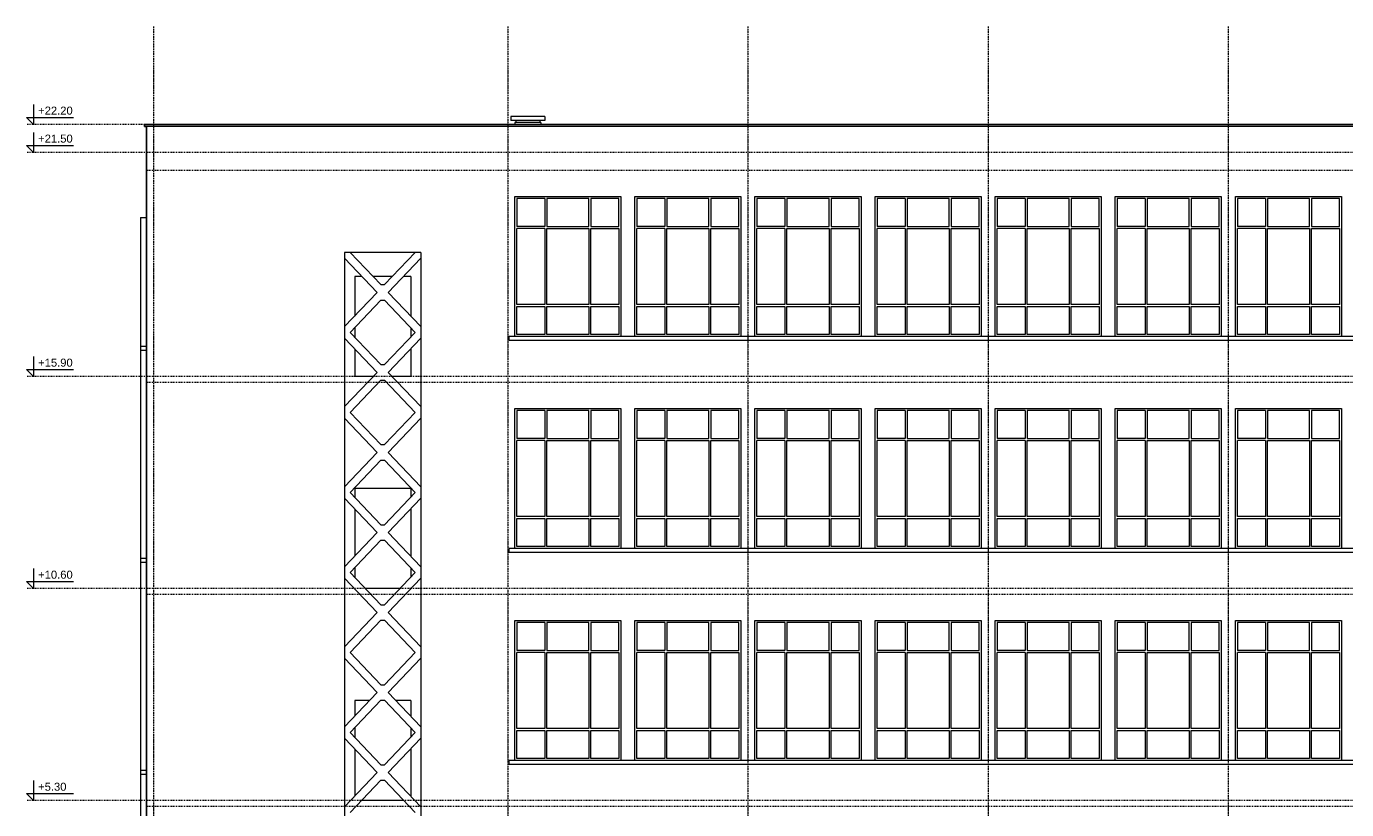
# Model space of a CAD drawing. Header units: inches. Extents: x -72385 to 39588, y -6525 to 66685.
# Drawn here: x 9308 to 12606, y 19133 to 21091 of the extents above; entities that cross this region are included whole.
import ezdxf

# ---------------------------------------------------------------- set-up
doc = ezdxf.new("R2010")
doc.units = ezdxf.units.IN
doc.header["$MEASUREMENT"] = 0
doc.linetypes.add('DashDot', pattern=[0.6, 0.4, -0.1, 0, -0.1])
doc.linetypes.add('Hidden', pattern=[0.4, 0.2, -0.2])
for name, color, linetype, lineweight in [('Надписи нива', 252, 'Continuous', 25), ('Оси', 252, 'DashDot', 25), ('Фасади Разрези дебело', 7, 'Continuous', 35), ('Фасади Разрези пунктир', 253, 'Hidden', 25), ('Фасади Разрези средно', 252, 'Continuous', 30), ('Фасади Разрези тънко', 253, 'Continuous', 25)]:
    doc.layers.add(name, color=color, linetype=linetype, lineweight=lineweight)
doc.styles.add('Arial Regular', font='arial.ttf')

msp = doc.modelspace()

# ---------------------------------------------------------------- linework, layer by layer
at = {"layer": 'Надписи нива', "ltscale": 10}
for p, q in [((9325.2, 20895.9), (9325.2, 20845.9)), ((9307.5, 20863.6), (9425.2, 20863.6)), ((9325.2, 20845.9), (9307.5, 20863.6)), ((9325.2, 20825.9), (9325.2, 20775.9)), ((9307.5, 20793.6), (9425.2, 20793.6)), ((9325.2, 20775.9), (9307.5, 20793.6)), ((9325.2, 20265.9), (9325.2, 20215.9)), ((9307.5, 20233.6), (9425.2, 20233.6)), ((9325.2, 20215.9), (9307.5, 20233.6)), ((9325.2, 19735.9), (9325.2, 19685.9)), ((9307.5, 19703.6), (9425.2, 19703.6)), ((9325.2, 19685.9), (9307.5, 19703.6)), ((9325.2, 19205.9), (9325.2, 19155.9)), ((9307.5, 19173.6), (9425.2, 19173.6)), ((9325.2, 19155.9), (9307.5, 19173.6))]:
    msp.add_line(p, q, dxfattribs=at)
at = {"layer": 'Надписи нива', "linetype": 'Hidden', "ltscale": 10}
for p, q in [((9607.5, 20845.9), (9307.5, 20845.9)), ((9607.5, 20775.9), (9307.5, 20775.9)), ((9607.5, 20215.9), (9307.5, 20215.9)), ((9607.5, 19685.9), (9307.5, 19685.9)), ((9607.5, 19155.9), (9307.5, 19155.9))]:
    msp.add_line(p, q, dxfattribs=at)
at = {"layer": 'Оси', "ltscale": 10}
for p, q in [((9625.1, 21090.9), (9625.1, 18040.9)), ((10510.1, 21090.9), (10510.1, 18040.9)), ((11110.1, 21090.9), (11110.1, 18040.9)), ((11710.1, 21090.9), (11710.1, 18040.9)), ((12310.1, 21090.9), (12310.1, 18040.9))]:
    msp.add_line(p, q, dxfattribs=at)
at = {"layer": 'Фасади Разрези дебело', "ltscale": 10, "extrusion": (-7.84095e-16, 1, -2.22045e-16)}
msp.add_line((15323, 20845.9), (9602.5, 20845.9), dxfattribs=at)
at = {"layer": 'Фасади Разрези дебело', "ltscale": 10}
for p, q in [((9602.5, 20845.9), (9602.5, 20840.9, 0)), ((9607.5, 20840.9), (9602.5, 20840.9, 0)), ((9607.5, 20840.9), (9607.5, 18640.9))]:
    msp.add_line(p, q, dxfattribs=at)
at = {"layer": 'Фасади Разрези пунктир', "ltscale": 10, "extrusion": (-7.84095e-16, 1, -2.22045e-16)}
for p, q in [((21703.5, 20775.9), (9607.5, 20775.9)), ((21703.5, 20730.9), (9607.5, 20730.9)), ((21703.5, 20215.9), (9607.5, 20215.9)), ((21703.5, 20200.9), (9607.5, 20200.9)), ((21703.5, 19685.9), (9607.5, 19685.9)), ((21703.5, 19670.9), (9607.5, 19670.9)), ((21703.5, 19155.9), (9607.5, 19155.9)), ((21703.5, 19140.9), (9607.5, 19140.9))]:
    msp.add_line(p, q, dxfattribs=at)
at = {"layer": 'Фасади Разрези средно', "ltscale": 10}
for p, q in [((9592.5, 20613.4), (9592.5, 18778.4)), ((10102.6, 20525.9), (10102.6, 18725.9)), ((10192.8, 20445.4), (10116.4, 20525.9)), ((10202.3, 20445.4), (10278.8, 20525.9)), ((10292.6, 20525.9), (10292.6, 18725.9)), ((10183.8, 20425.9), (10102.6, 20511.4)), ((10211.4, 20425.9), (10292.6, 20511.4)), ((10102.6, 20340.4), (10183.8, 20425.9)), ((10192.8, 20445.4), (10202.3, 20445.4)), ((10292.6, 20340.4), (10211.4, 20425.9)), ((10116.4, 20325.9), (10192.8, 20406.4)), ((10192.8, 20406.4), (10202.3, 20406.4)), ((10278.8, 20325.9), (10202.3, 20406.4)), ((10192.8, 20245.4), (10116.4, 20325.9)), ((10202.3, 20245.4), (10278.8, 20325.9)), ((10183.8, 20225.9), (10102.6, 20311.4)), ((10211.4, 20225.9), (10292.6, 20311.4)), ((10102.6, 20140.4), (10183.8, 20225.9)), ((10192.8, 20245.4), (10202.3, 20245.4)), ((10292.6, 20140.4), (10211.4, 20225.9)), ((10116.4, 20125.9), (10192.8, 20206.4)), ((10192.8, 20206.4), (10202.3, 20206.4)), ((10278.8, 20125.9), (10202.3, 20206.4)), ((10192.8, 20045.4), (10116.4, 20125.9)), ((10202.3, 20045.4), (10278.8, 20125.9)), ((10183.8, 20025.9), (10102.6, 20111.4)), ((10211.4, 20025.9), (10292.6, 20111.4)), ((10102.6, 19940.4), (10183.8, 20025.9)), ((10192.8, 20045.4), (10202.3, 20045.4)), ((10292.6, 19940.4), (10211.4, 20025.9)), ((10116.4, 19925.9), (10192.8, 20006.4)), ((10192.8, 20006.4), (10202.3, 20006.4)), ((10278.8, 19925.9), (10202.3, 20006.4)), ((10192.8, 19845.4), (10116.4, 19925.9)), ((10202.3, 19845.4), (10278.8, 19925.9)), ((10183.8, 19825.9), (10102.6, 19911.4)), ((10211.4, 19825.9), (10292.6, 19911.4)), ((10102.6, 19740.4), (10183.8, 19825.9)), ((10192.8, 19845.4), (10202.3, 19845.4)), ((10292.6, 19740.4), (10211.4, 19825.9)), ((10116.4, 19725.9), (10192.8, 19806.4)), ((10192.8, 19806.4), (10202.3, 19806.4)), ((10278.8, 19725.9), (10202.3, 19806.4)), ((10192.8, 19645.4), (10116.4, 19725.9)), ((10202.3, 19645.4), (10278.8, 19725.9)), ((10183.8, 19625.9), (10102.6, 19711.4)), ((10211.4, 19625.9), (10292.6, 19711.4)), ((10102.6, 19540.4), (10183.8, 19625.9)), ((10192.8, 19645.4), (10202.3, 19645.4)), ((10292.6, 19540.4), (10211.4, 19625.9)), ((10116.4, 19525.9), (10192.8, 19606.4)), ((10192.8, 19606.4), (10202.3, 19606.4)), ((10278.8, 19525.9), (10202.3, 19606.4)), ((10192.8, 19445.4), (10116.4, 19525.9)), ((10202.3, 19445.4), (10278.8, 19525.9)), ((10183.8, 19425.9), (10102.6, 19511.4)), ((10211.4, 19425.9), (10292.6, 19511.4)), ((10192.8, 19445.4), (10202.3, 19445.4)), ((10102.6, 19340.4), (10183.8, 19425.9)), ((10116.4, 19325.9), (10192.8, 19406.4)), ((10192.8, 19406.4), (10202.3, 19406.4)), ((10278.8, 19325.9), (10202.3, 19406.4)), ((10292.6, 19340.4), (10211.4, 19425.9)), ((10183.8, 19225.9), (10102.6, 19311.4)), ((10192.8, 19245.4), (10116.4, 19325.9)), ((10202.3, 19245.4), (10278.8, 19325.9)), ((10211.4, 19225.9), (10292.6, 19311.4)), ((10192.8, 19245.4), (10202.3, 19245.4)), ((10102.6, 19140.4), (10183.8, 19225.9)), ((10116.4, 19125.9), (10192.8, 19206.4)), ((10192.8, 19206.4), (10202.3, 19206.4)), ((10278.8, 19125.9), (10202.3, 19206.4)), ((10292.6, 19140.4), (10211.4, 19225.9))]:
    msp.add_line(p, q, dxfattribs=at)
at = {"layer": 'Фасади Разрези средно', "ltscale": 10, "extrusion": (1.2091e-15, 1, -2.22045e-16)}
msp.add_line((9592.5, 20613.4), (9607.5, 20613.4), dxfattribs=at)
at = {"layer": 'Фасади Разрези средно', "ltscale": 10, "extrusion": (-7.84095e-16, 1, -2.22045e-16)}
msp.add_line((10292.6, 20525.9), (10102.6, 20525.9), dxfattribs=at)
at = {"layer": 'Фасади Разрези тънко', "ltscale": 10, "extrusion": (4.47223e-13, 1, -2.22045e-16)}
for p, q in [((10602.5, 20865.9), (10517.5, 20865.9)), ((10602.5, 20855.9), (10517.5, 20855.9, 0)), ((10592.5, 20850.9), (10527.5, 20850.9, 0))]:
    msp.add_line(p, q, dxfattribs=at)
at = {"layer": 'Фасади Разрези тънко', "ltscale": 10}
for p, q in [((10517.5, 20865.9), (10517.5, 20855.9, 0)), ((10527.5, 20850.9), (10527.5, 20845.9)), ((10530, 20855.9), (10530, 20850.9)), ((10590, 20855.9), (10590, 20850.9)), ((10592.5, 20850.9), (10592.5, 20845.9)), ((10602.5, 20865.9), (10602.5, 20855.9)), ((10532.6, 20660.9), (10532.6, 20590.9)), ((10602.6, 20660.9), (10602.6, 20590.9)), ((10607.6, 20660.9), (10607.6, 20590.9)), ((10832.6, 20660.9), (10832.6, 20590.9)), ((10902.6, 20660.9), (10902.6, 20590.9)), ((10907.6, 20660.9), (10907.6, 20590.9)), ((11132.6, 20660.9), (11132.6, 20590.9)), ((11202.6, 20660.9), (11202.6, 20590.9)), ((11207.6, 20660.9), (11207.6, 20590.9)), ((11432.7, 20660.9), (11432.7, 20590.9)), ((11502.7, 20660.9), (11502.7, 20590.9)), ((11507.7, 20660.9), (11507.7, 20590.9)), ((11732.7, 20660.9), (11732.7, 20590.9)), ((11802.7, 20660.9), (11802.7, 20590.9)), ((11807.7, 20660.9), (11807.7, 20590.9)), ((12032.7, 20660.9), (12032.7, 20590.9)), ((12102.7, 20660.9), (12102.7, 20590.9)), ((12107.7, 20660.9), (12107.7, 20590.9)), ((12332.7, 20660.9), (12332.7, 20590.9)), ((12402.7, 20660.9), (12402.7, 20590.9)), ((12407.7, 20660.9), (12407.7, 20590.9)), ((10127.6, 20465.9), (10127.6, 20366.8)), ((10267.6, 20465.9), (10267.6, 20366.8)), ((10127.6, 20337.7), (10127.6, 20314.1)), ((10267.6, 20337.7), (10267.6, 20314.1)), ((9592.5, 20290.9), (9592.5, 20280.9)), ((10127.6, 20285.1), (10127.6, 20215.9)), ((10267.6, 20285.1), (10267.6, 20215.9)), ((10512.6, 20315.9), (10512.6, 20305.9)), ((10532.6, 20130.9), (10532.6, 20060.9)), ((10602.6, 20130.9), (10602.6, 20060.9)), ((10607.6, 20130.9), (10607.6, 20060.9)), ((10832.6, 20130.9), (10832.6, 20060.9)), ((10902.6, 20130.9), (10902.6, 20060.9)), ((10907.6, 20130.9), (10907.6, 20060.9)), ((11132.6, 20130.9), (11132.6, 20060.9)), ((11202.6, 20130.9), (11202.6, 20060.9)), ((11207.6, 20130.9), (11207.6, 20060.9)), ((11432.7, 20130.9), (11432.7, 20060.9)), ((11502.7, 20130.9), (11502.7, 20060.9)), ((11507.7, 20130.9), (11507.7, 20060.9)), ((11732.7, 20130.9), (11732.7, 20060.9)), ((11802.7, 20130.9), (11802.7, 20060.9)), ((11807.7, 20130.9), (11807.7, 20060.9)), ((12032.7, 20130.9), (12032.7, 20060.9)), ((12102.7, 20130.9), (12102.7, 20060.9)), ((12107.7, 20130.9), (12107.7, 20060.9)), ((12332.7, 20130.9), (12332.7, 20060.9)), ((12402.7, 20130.9), (12402.7, 20060.9)), ((12407.7, 20130.9), (12407.7, 20060.9)), ((10127.6, 19935.9), (10127.6, 19914.1)), ((10267.6, 19935.9), (10267.6, 19914.1)), ((10127.6, 19885.1), (10127.6, 19766.8)), ((10267.6, 19885.1), (10267.6, 19766.8)), ((9592.5, 19760.9), (9592.5, 19750.9)), ((10512.6, 19785.9), (10512.6, 19775.9)), ((10127.6, 19737.7), (10127.6, 19714.1)), ((10267.6, 19737.7), (10267.6, 19714.1)), ((10532.6, 19600.9), (10532.6, 19530.9)), ((10602.6, 19600.9), (10602.6, 19530.9)), ((10607.6, 19600.9), (10607.6, 19530.9)), ((10832.6, 19600.9), (10832.6, 19530.9)), ((10902.6, 19600.9), (10902.6, 19530.9)), ((10907.6, 19600.9), (10907.6, 19530.9)), ((11132.6, 19600.9), (11132.6, 19530.9)), ((11202.6, 19600.9), (11202.6, 19530.9)), ((11207.6, 19600.9), (11207.6, 19530.9)), ((11432.7, 19600.9), (11432.7, 19530.9)), ((11502.7, 19600.9), (11502.7, 19530.9)), ((11507.7, 19600.9), (11507.7, 19530.9)), ((11732.7, 19600.9), (11732.7, 19530.9)), ((11802.7, 19600.9), (11802.7, 19530.9)), ((11807.7, 19600.9), (11807.7, 19530.9)), ((12032.7, 19600.9), (12032.7, 19530.9)), ((12102.7, 19600.9), (12102.7, 19530.9)), ((12107.7, 19600.9), (12107.7, 19530.9)), ((12332.7, 19600.9), (12332.7, 19530.9)), ((12402.7, 19600.9), (12402.7, 19530.9)), ((12407.7, 19600.9), (12407.7, 19530.9)), ((10127.6, 19405.9), (10127.6, 19366.8)), ((10267.6, 19405.9), (10267.6, 19366.8)), ((10127.6, 19337.7), (10127.6, 19314.1)), ((10267.6, 19337.7), (10267.6, 19314.1)), ((10127.6, 19285.1), (10127.6, 19166.8)), ((10267.6, 19285.1), (10267.6, 19166.8)), ((9592.5, 19230.9), (9592.5, 19220.9)), ((10512.6, 19255.9), (10512.6, 19245.9))]:
    msp.add_line(p, q, dxfattribs=at)
at = {"layer": 'Фасади Разрези тънко', "ltscale": 10, "extrusion": (-7.84095e-16, 1, -2.22045e-16)}
for p, q in [((15323, 20840.9), (9607.5, 20840.9)), ((10145.8, 20465.9), (10127.6, 20465.9)), ((10221.8, 20465.9), (10173.4, 20465.9)), ((10267.6, 20465.9), (10249.4, 20465.9)), ((15323, 20315.9), (10512.6, 20315.9)), ((15323, 20305.9), (10512.6, 20305.9)), ((10174.3, 20215.9), (10127.6, 20215.9)), ((10267.6, 20215.9), (10220.9, 20215.9)), ((10267.6, 19935.9), (10127.6, 19935.9)), ((15323, 19785.9), (10512.6, 19785.9)), ((15323, 19775.9), (10512.6, 19775.9)), ((10240.8, 19685.9), (10154.4, 19685.9)), ((10164.8, 19405.9), (10127.6, 19405.9)), ((10192.6, 19405.9), (10192.4, 19405.9)), ((10202.8, 19405.9), (10192.4, 19405.9)), ((10267.6, 19405.9), (10230.4, 19405.9)), ((15323, 19255.9), (10512.6, 19255.9)), ((15323, 19245.9), (10512.6, 19245.9)), ((10250.3, 19155.9), (10144.9, 19155.9))]:
    msp.add_line(p, q, dxfattribs=at)
at = {"layer": 'Фасади Разрези тънко', "ltscale": 10, "extrusion": (-2.11463e-15, 1, -2.22045e-16)}
for p, q in [((10602.6, 20660.9), (10532.6, 20660.9)), ((10902.6, 20660.9), (10832.6, 20660.9)), ((11202.6, 20660.9), (11132.6, 20660.9)), ((11502.7, 20660.9), (11432.7, 20660.9)), ((11802.7, 20660.9), (11732.7, 20660.9)), ((12102.7, 20660.9), (12032.7, 20660.9)), ((12402.7, 20660.9), (12332.7, 20660.9)), ((10602.6, 20590.9), (10532.6, 20590.9)), ((10602.6, 20585.9), (10532.6, 20585.9)), ((10902.6, 20590.9), (10832.6, 20590.9)), ((10902.6, 20585.9), (10832.6, 20585.9)), ((11202.6, 20590.9), (11132.6, 20590.9)), ((11202.6, 20585.9), (11132.6, 20585.9)), ((11502.7, 20590.9), (11432.7, 20590.9)), ((11502.7, 20585.9), (11432.7, 20585.9)), ((11802.7, 20590.9), (11732.7, 20590.9)), ((11802.7, 20585.9), (11732.7, 20585.9)), ((12102.7, 20590.9), (12032.7, 20590.9)), ((12102.7, 20585.9), (12032.7, 20585.9)), ((12402.7, 20590.9), (12332.7, 20590.9)), ((12402.7, 20585.9), (12332.7, 20585.9)), ((10602.6, 20130.9), (10532.6, 20130.9)), ((10902.6, 20130.9), (10832.6, 20130.9)), ((11202.6, 20130.9), (11132.6, 20130.9)), ((11502.7, 20130.9), (11432.7, 20130.9)), ((11802.7, 20130.9), (11732.7, 20130.9)), ((12102.7, 20130.9), (12032.7, 20130.9)), ((12402.7, 20130.9), (12332.7, 20130.9)), ((10602.6, 20060.9), (10532.6, 20060.9)), ((10602.6, 20055.9), (10532.6, 20055.9)), ((10902.6, 20060.9), (10832.6, 20060.9)), ((10902.6, 20055.9), (10832.6, 20055.9)), ((11202.6, 20060.9), (11132.6, 20060.9)), ((11202.6, 20055.9), (11132.6, 20055.9)), ((11502.7, 20060.9), (11432.7, 20060.9)), ((11502.7, 20055.9), (11432.7, 20055.9)), ((11802.7, 20060.9), (11732.7, 20060.9)), ((11802.7, 20055.9), (11732.7, 20055.9)), ((12102.7, 20060.9), (12032.7, 20060.9)), ((12102.7, 20055.9), (12032.7, 20055.9)), ((12402.7, 20060.9), (12332.7, 20060.9)), ((12402.7, 20055.9), (12332.7, 20055.9)), ((10602.6, 19600.9), (10532.6, 19600.9)), ((10902.6, 19600.9), (10832.6, 19600.9)), ((11202.6, 19600.9), (11132.6, 19600.9)), ((11502.7, 19600.9), (11432.7, 19600.9)), ((11802.7, 19600.9), (11732.7, 19600.9)), ((12102.7, 19600.9), (12032.7, 19600.9)), ((12402.7, 19600.9), (12332.7, 19600.9)), ((10602.6, 19530.9), (10532.6, 19530.9)), ((10602.6, 19525.9), (10532.6, 19525.9)), ((10902.6, 19530.9), (10832.6, 19530.9)), ((10902.6, 19525.9), (10832.6, 19525.9)), ((11202.6, 19530.9), (11132.6, 19530.9)), ((11202.6, 19525.9), (11132.6, 19525.9)), ((11502.7, 19530.9), (11432.7, 19530.9)), ((11502.7, 19525.9), (11432.7, 19525.9)), ((11802.7, 19530.9), (11732.7, 19530.9)), ((11802.7, 19525.9), (11732.7, 19525.9)), ((12102.7, 19530.9), (12032.7, 19530.9)), ((12102.7, 19525.9), (12032.7, 19525.9)), ((12402.7, 19530.9), (12332.7, 19530.9)), ((12402.7, 19525.9), (12332.7, 19525.9))]:
    msp.add_line(p, q, dxfattribs=at)
at = {"layer": 'Фасади Разрези тънко', "ltscale": 10, "extrusion": (-1.2091e-15, 1, -2.22045e-16)}
for p, q in [((9607.5, 20290.9), (9592.5, 20290.9)), ((9607.5, 20280.9), (9592.5, 20280.9)), ((9607.5, 19760.9), (9592.5, 19760.9)), ((9607.5, 19750.9), (9592.5, 19750.9)), ((9607.5, 19230.9), (9592.5, 19230.9)), ((9607.5, 19220.9), (9592.5, 19220.9))]:
    msp.add_line(p, q, dxfattribs=at)
at = {"layer": 'Фасади Разрези тънко', "ltscale": 10}
for points in [[(10527.6, 20665.9, 0), (10792.6, 20665.9, 0), (10792.6, 20315.9, 0), (10527.6, 20315.9, 0), (10527.6, 20665.9, 0)], [(10607.6, 20590.9, 0), (10712.6, 20590.9, 0), (10712.6, 20660.9, 0), (10607.6, 20660.9, 0)], [(10827.6, 20665.9, 0), (11092.6, 20665.9, 0), (11092.6, 20315.9, 0), (10827.6, 20315.9, 0), (10827.6, 20665.9, 0)], [(10907.6, 20590.9, 0), (11012.6, 20590.9, 0), (11012.6, 20660.9, 0), (10907.6, 20660.9, 0)], [(11127.6, 20665.9, 0), (11392.7, 20665.9, 0), (11392.7, 20315.9, 0), (11127.6, 20315.9, 0), (11127.6, 20665.9, 0)], [(11207.6, 20590.9, 0), (11312.7, 20590.9, 0), (11312.7, 20660.9, 0), (11207.6, 20660.9, 0)], [(11427.7, 20665.9, 0), (11692.7, 20665.9, 0), (11692.7, 20315.9, 0), (11427.7, 20315.9, 0), (11427.7, 20665.9, 0)], [(11507.7, 20590.9, 0), (11612.7, 20590.9, 0), (11612.7, 20660.9, 0), (11507.7, 20660.9, 0)], [(11727.7, 20665.9, 0), (11992.7, 20665.9, 0), (11992.7, 20315.9, 0), (11727.7, 20315.9, 0), (11727.7, 20665.9, 0)], [(11807.7, 20590.9, 0), (11912.7, 20590.9, 0), (11912.7, 20660.9, 0), (11807.7, 20660.9, 0)], [(12027.7, 20665.9, 0), (12292.7, 20665.9, 0), (12292.7, 20315.9, 0), (12027.7, 20315.9, 0), (12027.7, 20665.9, 0)], [(12107.7, 20590.9, 0), (12212.7, 20590.9, 0), (12212.7, 20660.9, 0), (12107.7, 20660.9, 0)], [(12327.7, 20665.9, 0), (12592.8, 20665.9, 0), (12592.8, 20315.9, 0), (12327.7, 20315.9, 0), (12327.7, 20665.9, 0)], [(12407.7, 20590.9, 0), (12512.8, 20590.9, 0), (12512.8, 20660.9, 0), (12407.7, 20660.9, 0)], [(10602.6, 20585.9, 0), (10602.6, 20395.9, 0), (10532.6, 20395.9, 0), (10532.6, 20585.9, 0)], [(10607.6, 20585.9, 0), (10712.6, 20585.9, 0), (10712.6, 20395.9, 0), (10607.6, 20395.9, 0), (10607.6, 20585.9, 0)], [(10902.6, 20585.9, 0), (10902.6, 20395.9, 0), (10832.6, 20395.9, 0), (10832.6, 20585.9, 0)], [(10907.6, 20585.9, 0), (11012.6, 20585.9, 0), (11012.6, 20395.9, 0), (10907.6, 20395.9, 0), (10907.6, 20585.9, 0)], [(11202.6, 20585.9, 0), (11202.6, 20395.9, 0), (11132.6, 20395.9, 0), (11132.6, 20585.9, 0)], [(11207.6, 20585.9, 0), (11312.7, 20585.9, 0), (11312.7, 20395.9, 0), (11207.6, 20395.9, 0), (11207.6, 20585.9, 0)], [(11502.7, 20585.9, 0), (11502.7, 20395.9, 0), (11432.7, 20395.9, 0), (11432.7, 20585.9, 0)], [(11507.7, 20585.9, 0), (11612.7, 20585.9, 0), (11612.7, 20395.9, 0), (11507.7, 20395.9, 0), (11507.7, 20585.9, 0)], [(11802.7, 20585.9, 0), (11802.7, 20395.9, 0), (11732.7, 20395.9, 0), (11732.7, 20585.9, 0)], [(11807.7, 20585.9, 0), (11912.7, 20585.9, 0), (11912.7, 20395.9, 0), (11807.7, 20395.9, 0), (11807.7, 20585.9, 0)], [(12102.7, 20585.9, 0), (12102.7, 20395.9, 0), (12032.7, 20395.9, 0), (12032.7, 20585.9, 0)], [(12107.7, 20585.9, 0), (12212.7, 20585.9, 0), (12212.7, 20395.9, 0), (12107.7, 20395.9, 0), (12107.7, 20585.9, 0)], [(12402.7, 20585.9, 0), (12402.7, 20395.9, 0), (12332.7, 20395.9, 0), (12332.7, 20585.9, 0)], [(12407.7, 20585.9, 0), (12512.8, 20585.9, 0), (12512.8, 20395.9, 0), (12407.7, 20395.9, 0), (12407.7, 20585.9, 0)], [(10527.6, 20135.9, 0), (10792.6, 20135.9, 0), (10792.6, 19785.9, 0), (10527.6, 19785.9, 0), (10527.6, 20135.9, 0)], [(10607.6, 20060.9, 0), (10712.6, 20060.9, 0), (10712.6, 20130.9, 0), (10607.6, 20130.9, 0)], [(10827.6, 20135.9, 0), (11092.6, 20135.9, 0), (11092.6, 19785.9, 0), (10827.6, 19785.9, 0), (10827.6, 20135.9, 0)], [(10907.6, 20060.9, 0), (11012.6, 20060.9, 0), (11012.6, 20130.9, 0), (10907.6, 20130.9, 0)], [(11127.6, 20135.9, 0), (11392.7, 20135.9, 0), (11392.7, 19785.9, 0), (11127.6, 19785.9, 0), (11127.6, 20135.9, 0)], [(11207.6, 20060.9, 0), (11312.7, 20060.9, 0), (11312.7, 20130.9, 0), (11207.6, 20130.9, 0)], [(11427.7, 20135.9, 0), (11692.7, 20135.9, 0), (11692.7, 19785.9, 0), (11427.7, 19785.9, 0), (11427.7, 20135.9, 0)], [(11507.7, 20060.9, 0), (11612.7, 20060.9, 0), (11612.7, 20130.9, 0), (11507.7, 20130.9, 0)], [(11727.7, 20135.9, 0), (11992.7, 20135.9, 0), (11992.7, 19785.9, 0), (11727.7, 19785.9, 0), (11727.7, 20135.9, 0)], [(11807.7, 20060.9, 0), (11912.7, 20060.9, 0), (11912.7, 20130.9, 0), (11807.7, 20130.9, 0)], [(12027.7, 20135.9, 0), (12292.7, 20135.9, 0), (12292.7, 19785.9, 0), (12027.7, 19785.9, 0), (12027.7, 20135.9, 0)], [(12107.7, 20060.9, 0), (12212.7, 20060.9, 0), (12212.7, 20130.9, 0), (12107.7, 20130.9, 0)], [(12327.7, 20135.9, 0), (12592.8, 20135.9, 0), (12592.8, 19785.9, 0), (12327.7, 19785.9, 0), (12327.7, 20135.9, 0)], [(12407.7, 20060.9, 0), (12512.8, 20060.9, 0), (12512.8, 20130.9, 0), (12407.7, 20130.9, 0)], [(10602.6, 20055.9, 0), (10602.6, 19865.9, 0), (10532.6, 19865.9, 0), (10532.6, 20055.9, 0)], [(10607.6, 20055.9, 0), (10712.6, 20055.9, 0), (10712.6, 19865.9, 0), (10607.6, 19865.9, 0), (10607.6, 20055.9, 0)], [(10902.6, 20055.9, 0), (10902.6, 19865.9, 0), (10832.6, 19865.9, 0), (10832.6, 20055.9, 0)], [(10907.6, 20055.9, 0), (11012.6, 20055.9, 0), (11012.6, 19865.9, 0), (10907.6, 19865.9, 0), (10907.6, 20055.9, 0)], [(11202.6, 20055.9, 0), (11202.6, 19865.9, 0), (11132.6, 19865.9, 0), (11132.6, 20055.9, 0)], [(11207.6, 20055.9, 0), (11312.7, 20055.9, 0), (11312.7, 19865.9, 0), (11207.6, 19865.9, 0), (11207.6, 20055.9, 0)], [(11502.7, 20055.9, 0), (11502.7, 19865.9, 0), (11432.7, 19865.9, 0), (11432.7, 20055.9, 0)], [(11507.7, 20055.9, 0), (11612.7, 20055.9, 0), (11612.7, 19865.9, 0), (11507.7, 19865.9, 0), (11507.7, 20055.9, 0)], [(11802.7, 20055.9, 0), (11802.7, 19865.9, 0), (11732.7, 19865.9, 0), (11732.7, 20055.9, 0)], [(11807.7, 20055.9, 0), (11912.7, 20055.9, 0), (11912.7, 19865.9, 0), (11807.7, 19865.9, 0), (11807.7, 20055.9, 0)], [(12102.7, 20055.9, 0), (12102.7, 19865.9, 0), (12032.7, 19865.9, 0), (12032.7, 20055.9, 0)], [(12107.7, 20055.9, 0), (12212.7, 20055.9, 0), (12212.7, 19865.9, 0), (12107.7, 19865.9, 0), (12107.7, 20055.9, 0)], [(12402.7, 20055.9, 0), (12402.7, 19865.9, 0), (12332.7, 19865.9, 0), (12332.7, 20055.9, 0)], [(12407.7, 20055.9, 0), (12512.8, 20055.9, 0), (12512.8, 19865.9, 0), (12407.7, 19865.9, 0), (12407.7, 20055.9, 0)], [(10527.6, 19605.9, 0), (10792.6, 19605.9, 0), (10792.6, 19255.9, 0), (10527.6, 19255.9, 0), (10527.6, 19605.9, 0)], [(10607.6, 19530.9, 0), (10712.6, 19530.9, 0), (10712.6, 19600.9, 0), (10607.6, 19600.9, 0)], [(10827.6, 19605.9, 0), (11092.6, 19605.9, 0), (11092.6, 19255.9, 0), (10827.6, 19255.9, 0), (10827.6, 19605.9, 0)], [(10907.6, 19530.9, 0), (11012.6, 19530.9, 0), (11012.6, 19600.9, 0), (10907.6, 19600.9, 0)], [(11127.6, 19605.9, 0), (11392.7, 19605.9, 0), (11392.7, 19255.9, 0), (11127.6, 19255.9, 0), (11127.6, 19605.9, 0)], [(11207.6, 19530.9, 0), (11312.7, 19530.9, 0), (11312.7, 19600.9, 0), (11207.6, 19600.9, 0)], [(11427.7, 19605.9, 0), (11692.7, 19605.9, 0), (11692.7, 19255.9, 0), (11427.7, 19255.9, 0), (11427.7, 19605.9, 0)], [(11507.7, 19530.9, 0), (11612.7, 19530.9, 0), (11612.7, 19600.9, 0), (11507.7, 19600.9, 0)], [(11727.7, 19605.9, 0), (11992.7, 19605.9, 0), (11992.7, 19255.9, 0), (11727.7, 19255.9, 0), (11727.7, 19605.9, 0)], [(11807.7, 19530.9, 0), (11912.7, 19530.9, 0), (11912.7, 19600.9, 0), (11807.7, 19600.9, 0)], [(12027.7, 19605.9, 0), (12292.7, 19605.9, 0), (12292.7, 19255.9, 0), (12027.7, 19255.9, 0), (12027.7, 19605.9, 0)], [(12107.7, 19530.9, 0), (12212.7, 19530.9, 0), (12212.7, 19600.9, 0), (12107.7, 19600.9, 0)], [(12327.7, 19605.9, 0), (12592.8, 19605.9, 0), (12592.8, 19255.9, 0), (12327.7, 19255.9, 0), (12327.7, 19605.9, 0)], [(12407.7, 19530.9, 0), (12512.8, 19530.9, 0), (12512.8, 19600.9, 0), (12407.7, 19600.9, 0)], [(10602.6, 19525.9, 0), (10602.6, 19335.9, 0), (10532.6, 19335.9, 0), (10532.6, 19525.9, 0)], [(10607.6, 19525.9, 0), (10712.6, 19525.9, 0), (10712.6, 19335.9, 0), (10607.6, 19335.9, 0), (10607.6, 19525.9, 0)], [(10902.6, 19525.9, 0), (10902.6, 19335.9, 0), (10832.6, 19335.9, 0), (10832.6, 19525.9, 0)], [(10907.6, 19525.9, 0), (11012.6, 19525.9, 0), (11012.6, 19335.9, 0), (10907.6, 19335.9, 0), (10907.6, 19525.9, 0)], [(11202.6, 19525.9, 0), (11202.6, 19335.9, 0), (11132.6, 19335.9, 0), (11132.6, 19525.9, 0)], [(11207.6, 19525.9, 0), (11312.7, 19525.9, 0), (11312.7, 19335.9, 0), (11207.6, 19335.9, 0), (11207.6, 19525.9, 0)], [(11502.7, 19525.9, 0), (11502.7, 19335.9, 0), (11432.7, 19335.9, 0), (11432.7, 19525.9, 0)], [(11507.7, 19525.9, 0), (11612.7, 19525.9, 0), (11612.7, 19335.9, 0), (11507.7, 19335.9, 0), (11507.7, 19525.9, 0)], [(11802.7, 19525.9, 0), (11802.7, 19335.9, 0), (11732.7, 19335.9, 0), (11732.7, 19525.9, 0)], [(11807.7, 19525.9, 0), (11912.7, 19525.9, 0), (11912.7, 19335.9, 0), (11807.7, 19335.9, 0), (11807.7, 19525.9, 0)], [(12102.7, 19525.9, 0), (12102.7, 19335.9, 0), (12032.7, 19335.9, 0), (12032.7, 19525.9, 0)], [(12107.7, 19525.9, 0), (12212.7, 19525.9, 0), (12212.7, 19335.9, 0), (12107.7, 19335.9, 0), (12107.7, 19525.9, 0)], [(12402.7, 19525.9, 0), (12402.7, 19335.9, 0), (12332.7, 19335.9, 0), (12332.7, 19525.9, 0)], [(12407.7, 19525.9, 0), (12512.8, 19525.9, 0), (12512.8, 19335.9, 0), (12407.7, 19335.9, 0), (12407.7, 19525.9, 0)]]:
    msp.add_polyline3d(points, dxfattribs=at)
for points in [[(10787.6, 20590.9, 0), (10787.6, 20660.9, 0), (10717.6, 20660.9, 0), (10717.6, 20590.9, 0)], [(11087.6, 20590.9, 0), (11087.6, 20660.9, 0), (11017.6, 20660.9, 0), (11017.6, 20590.9, 0)], [(11387.7, 20590.9, 0), (11387.7, 20660.9, 0), (11317.7, 20660.9, 0), (11317.7, 20590.9, 0)], [(11687.7, 20590.9, 0), (11687.7, 20660.9, 0), (11617.7, 20660.9, 0), (11617.7, 20590.9, 0)], [(11987.7, 20590.9, 0), (11987.7, 20660.9, 0), (11917.7, 20660.9, 0), (11917.7, 20590.9, 0)], [(12287.7, 20590.9, 0), (12287.7, 20660.9, 0), (12217.7, 20660.9, 0), (12217.7, 20590.9, 0)], [(12587.8, 20590.9, 0), (12587.8, 20660.9, 0), (12517.8, 20660.9, 0), (12517.8, 20590.9, 0)], [(10787.6, 20395.9, 0), (10717.6, 20395.9, 0), (10717.6, 20585.9, 0), (10787.6, 20585.9, 0)], [(11087.6, 20395.9, 0), (11017.6, 20395.9, 0), (11017.6, 20585.9, 0), (11087.6, 20585.9, 0)], [(11387.7, 20395.9, 0), (11317.7, 20395.9, 0), (11317.7, 20585.9, 0), (11387.7, 20585.9, 0)], [(11687.7, 20395.9, 0), (11617.7, 20395.9, 0), (11617.7, 20585.9, 0), (11687.7, 20585.9, 0)], [(11987.7, 20395.9, 0), (11917.7, 20395.9, 0), (11917.7, 20585.9, 0), (11987.7, 20585.9, 0)], [(12287.7, 20395.9, 0), (12217.7, 20395.9, 0), (12217.7, 20585.9, 0), (12287.7, 20585.9, 0)], [(12587.8, 20395.9, 0), (12517.8, 20395.9, 0), (12517.8, 20585.9, 0), (12587.8, 20585.9, 0)], [(10532.6, 20320.9, 0), (10532.6, 20390.9, 0), (10602.6, 20390.9, 0), (10602.6, 20320.9, 0)], [(10712.6, 20320.9, 0), (10607.6, 20320.9, 0), (10607.6, 20390.9, 0), (10712.6, 20390.9, 0)], [(10787.6, 20320.9, 0), (10717.6, 20320.9, 0), (10717.6, 20390.9, 0), (10787.6, 20390.9, 0)], [(10832.6, 20320.9, 0), (10832.6, 20390.9, 0), (10902.6, 20390.9, 0), (10902.6, 20320.9, 0)], [(11012.6, 20320.9, 0), (10907.6, 20320.9, 0), (10907.6, 20390.9, 0), (11012.6, 20390.9, 0)], [(11087.6, 20320.9, 0), (11017.6, 20320.9, 0), (11017.6, 20390.9, 0), (11087.6, 20390.9, 0)], [(11132.6, 20320.9, 0), (11132.6, 20390.9, 0), (11202.6, 20390.9, 0), (11202.6, 20320.9, 0)], [(11312.7, 20320.9, 0), (11207.6, 20320.9, 0), (11207.6, 20390.9, 0), (11312.7, 20390.9, 0)], [(11387.7, 20320.9, 0), (11317.7, 20320.9, 0), (11317.7, 20390.9, 0), (11387.7, 20390.9, 0)], [(11432.7, 20320.9, 0), (11432.7, 20390.9, 0), (11502.7, 20390.9, 0), (11502.7, 20320.9, 0)], [(11612.7, 20320.9, 0), (11507.7, 20320.9, 0), (11507.7, 20390.9, 0), (11612.7, 20390.9, 0)], [(11687.7, 20320.9, 0), (11617.7, 20320.9, 0), (11617.7, 20390.9, 0), (11687.7, 20390.9, 0)], [(11732.7, 20320.9, 0), (11732.7, 20390.9, 0), (11802.7, 20390.9, 0), (11802.7, 20320.9, 0)], [(11912.7, 20320.9, 0), (11807.7, 20320.9, 0), (11807.7, 20390.9, 0), (11912.7, 20390.9, 0)], [(11987.7, 20320.9, 0), (11917.7, 20320.9, 0), (11917.7, 20390.9, 0), (11987.7, 20390.9, 0)], [(12032.7, 20320.9, 0), (12032.7, 20390.9, 0), (12102.7, 20390.9, 0), (12102.7, 20320.9, 0)], [(12212.7, 20320.9, 0), (12107.7, 20320.9, 0), (12107.7, 20390.9, 0), (12212.7, 20390.9, 0)], [(12287.7, 20320.9, 0), (12217.7, 20320.9, 0), (12217.7, 20390.9, 0), (12287.7, 20390.9, 0)], [(12332.7, 20320.9, 0), (12332.7, 20390.9, 0), (12402.7, 20390.9, 0), (12402.7, 20320.9, 0)], [(12512.8, 20320.9, 0), (12407.7, 20320.9, 0), (12407.7, 20390.9, 0), (12512.8, 20390.9, 0)], [(12587.8, 20320.9, 0), (12517.8, 20320.9, 0), (12517.8, 20390.9, 0), (12587.8, 20390.9, 0)], [(10787.6, 20060.9, 0), (10787.6, 20130.9, 0), (10717.6, 20130.9, 0), (10717.6, 20060.9, 0)], [(11087.6, 20060.9, 0), (11087.6, 20130.9, 0), (11017.6, 20130.9, 0), (11017.6, 20060.9, 0)], [(11387.7, 20060.9, 0), (11387.7, 20130.9, 0), (11317.7, 20130.9, 0), (11317.7, 20060.9, 0)], [(11687.7, 20060.9, 0), (11687.7, 20130.9, 0), (11617.7, 20130.9, 0), (11617.7, 20060.9, 0)], [(11987.7, 20060.9, 0), (11987.7, 20130.9, 0), (11917.7, 20130.9, 0), (11917.7, 20060.9, 0)], [(12287.7, 20060.9, 0), (12287.7, 20130.9, 0), (12217.7, 20130.9, 0), (12217.7, 20060.9, 0)], [(12587.8, 20060.9, 0), (12587.8, 20130.9, 0), (12517.8, 20130.9, 0), (12517.8, 20060.9, 0)], [(10787.6, 19865.9, 0), (10717.6, 19865.9, 0), (10717.6, 20055.9, 0), (10787.6, 20055.9, 0)], [(11087.6, 19865.9, 0), (11017.6, 19865.9, 0), (11017.6, 20055.9, 0), (11087.6, 20055.9, 0)], [(11387.7, 19865.9, 0), (11317.7, 19865.9, 0), (11317.7, 20055.9, 0), (11387.7, 20055.9, 0)], [(11687.7, 19865.9, 0), (11617.7, 19865.9, 0), (11617.7, 20055.9, 0), (11687.7, 20055.9, 0)], [(11987.7, 19865.9, 0), (11917.7, 19865.9, 0), (11917.7, 20055.9, 0), (11987.7, 20055.9, 0)], [(12287.7, 19865.9, 0), (12217.7, 19865.9, 0), (12217.7, 20055.9, 0), (12287.7, 20055.9, 0)], [(12587.8, 19865.9, 0), (12517.8, 19865.9, 0), (12517.8, 20055.9, 0), (12587.8, 20055.9, 0)], [(10532.6, 19790.9, 0), (10532.6, 19860.9, 0), (10602.6, 19860.9, 0), (10602.6, 19790.9, 0)], [(10712.6, 19790.9, 0), (10607.6, 19790.9, 0), (10607.6, 19860.9, 0), (10712.6, 19860.9, 0)], [(10787.6, 19790.9, 0), (10717.6, 19790.9, 0), (10717.6, 19860.9, 0), (10787.6, 19860.9, 0)], [(10832.6, 19790.9, 0), (10832.6, 19860.9, 0), (10902.6, 19860.9, 0), (10902.6, 19790.9, 0)], [(11012.6, 19790.9, 0), (10907.6, 19790.9, 0), (10907.6, 19860.9, 0), (11012.6, 19860.9, 0)], [(11087.6, 19790.9, 0), (11017.6, 19790.9, 0), (11017.6, 19860.9, 0), (11087.6, 19860.9, 0)], [(11132.6, 19790.9, 0), (11132.6, 19860.9, 0), (11202.6, 19860.9, 0), (11202.6, 19790.9, 0)], [(11312.7, 19790.9, 0), (11207.6, 19790.9, 0), (11207.6, 19860.9, 0), (11312.7, 19860.9, 0)], [(11387.7, 19790.9, 0), (11317.7, 19790.9, 0), (11317.7, 19860.9, 0), (11387.7, 19860.9, 0)], [(11432.7, 19790.9, 0), (11432.7, 19860.9, 0), (11502.7, 19860.9, 0), (11502.7, 19790.9, 0)], [(11612.7, 19790.9, 0), (11507.7, 19790.9, 0), (11507.7, 19860.9, 0), (11612.7, 19860.9, 0)], [(11687.7, 19790.9, 0), (11617.7, 19790.9, 0), (11617.7, 19860.9, 0), (11687.7, 19860.9, 0)], [(11732.7, 19790.9, 0), (11732.7, 19860.9, 0), (11802.7, 19860.9, 0), (11802.7, 19790.9, 0)], [(11912.7, 19790.9, 0), (11807.7, 19790.9, 0), (11807.7, 19860.9, 0), (11912.7, 19860.9, 0)], [(11987.7, 19790.9, 0), (11917.7, 19790.9, 0), (11917.7, 19860.9, 0), (11987.7, 19860.9, 0)], [(12032.7, 19790.9, 0), (12032.7, 19860.9, 0), (12102.7, 19860.9, 0), (12102.7, 19790.9, 0)], [(12212.7, 19790.9, 0), (12107.7, 19790.9, 0), (12107.7, 19860.9, 0), (12212.7, 19860.9, 0)], [(12287.7, 19790.9, 0), (12217.7, 19790.9, 0), (12217.7, 19860.9, 0), (12287.7, 19860.9, 0)], [(12332.7, 19790.9, 0), (12332.7, 19860.9, 0), (12402.7, 19860.9, 0), (12402.7, 19790.9, 0)], [(12512.8, 19790.9, 0), (12407.7, 19790.9, 0), (12407.7, 19860.9, 0), (12512.8, 19860.9, 0)], [(12587.8, 19790.9, 0), (12517.8, 19790.9, 0), (12517.8, 19860.9, 0), (12587.8, 19860.9, 0)], [(10787.6, 19530.9, 0), (10787.6, 19600.9, 0), (10717.6, 19600.9, 0), (10717.6, 19530.9, 0)], [(11087.6, 19530.9, 0), (11087.6, 19600.9, 0), (11017.6, 19600.9, 0), (11017.6, 19530.9, 0)], [(11387.7, 19530.9, 0), (11387.7, 19600.9, 0), (11317.7, 19600.9, 0), (11317.7, 19530.9, 0)], [(11687.7, 19530.9, 0), (11687.7, 19600.9, 0), (11617.7, 19600.9, 0), (11617.7, 19530.9, 0)], [(11987.7, 19530.9, 0), (11987.7, 19600.9, 0), (11917.7, 19600.9, 0), (11917.7, 19530.9, 0)], [(12287.7, 19530.9, 0), (12287.7, 19600.9, 0), (12217.7, 19600.9, 0), (12217.7, 19530.9, 0)], [(12587.8, 19530.9, 0), (12587.8, 19600.9, 0), (12517.8, 19600.9, 0), (12517.8, 19530.9, 0)], [(10787.6, 19335.9, 0), (10717.6, 19335.9, 0), (10717.6, 19525.9, 0), (10787.6, 19525.9, 0)], [(11087.6, 19335.9, 0), (11017.6, 19335.9, 0), (11017.6, 19525.9, 0), (11087.6, 19525.9, 0)], [(11387.7, 19335.9, 0), (11317.7, 19335.9, 0), (11317.7, 19525.9, 0), (11387.7, 19525.9, 0)], [(11687.7, 19335.9, 0), (11617.7, 19335.9, 0), (11617.7, 19525.9, 0), (11687.7, 19525.9, 0)], [(11987.7, 19335.9, 0), (11917.7, 19335.9, 0), (11917.7, 19525.9, 0), (11987.7, 19525.9, 0)], [(12287.7, 19335.9, 0), (12217.7, 19335.9, 0), (12217.7, 19525.9, 0), (12287.7, 19525.9, 0)], [(12587.8, 19335.9, 0), (12517.8, 19335.9, 0), (12517.8, 19525.9, 0), (12587.8, 19525.9, 0)], [(10532.6, 19260.9, 0), (10532.6, 19330.9, 0), (10602.6, 19330.9, 0), (10602.6, 19260.9, 0)], [(10712.6, 19260.9, 0), (10607.6, 19260.9, 0), (10607.6, 19330.9, 0), (10712.6, 19330.9, 0)], [(10787.6, 19260.9, 0), (10717.6, 19260.9, 0), (10717.6, 19330.9, 0), (10787.6, 19330.9, 0)], [(10832.6, 19260.9, 0), (10832.6, 19330.9, 0), (10902.6, 19330.9, 0), (10902.6, 19260.9, 0)], [(11012.6, 19260.9, 0), (10907.6, 19260.9, 0), (10907.6, 19330.9, 0), (11012.6, 19330.9, 0)], [(11087.6, 19260.9, 0), (11017.6, 19260.9, 0), (11017.6, 19330.9, 0), (11087.6, 19330.9, 0)], [(11132.6, 19260.9, 0), (11132.6, 19330.9, 0), (11202.6, 19330.9, 0), (11202.6, 19260.9, 0)], [(11312.7, 19260.9, 0), (11207.6, 19260.9, 0), (11207.6, 19330.9, 0), (11312.7, 19330.9, 0)], [(11387.7, 19260.9, 0), (11317.7, 19260.9, 0), (11317.7, 19330.9, 0), (11387.7, 19330.9, 0)], [(11432.7, 19260.9, 0), (11432.7, 19330.9, 0), (11502.7, 19330.9, 0), (11502.7, 19260.9, 0)], [(11612.7, 19260.9, 0), (11507.7, 19260.9, 0), (11507.7, 19330.9, 0), (11612.7, 19330.9, 0)], [(11687.7, 19260.9, 0), (11617.7, 19260.9, 0), (11617.7, 19330.9, 0), (11687.7, 19330.9, 0)], [(11732.7, 19260.9, 0), (11732.7, 19330.9, 0), (11802.7, 19330.9, 0), (11802.7, 19260.9, 0)], [(11912.7, 19260.9, 0), (11807.7, 19260.9, 0), (11807.7, 19330.9, 0), (11912.7, 19330.9, 0)], [(11987.7, 19260.9, 0), (11917.7, 19260.9, 0), (11917.7, 19330.9, 0), (11987.7, 19330.9, 0)], [(12032.7, 19260.9, 0), (12032.7, 19330.9, 0), (12102.7, 19330.9, 0), (12102.7, 19260.9, 0)], [(12212.7, 19260.9, 0), (12107.7, 19260.9, 0), (12107.7, 19330.9, 0), (12212.7, 19330.9, 0)], [(12287.7, 19260.9, 0), (12217.7, 19260.9, 0), (12217.7, 19330.9, 0), (12287.7, 19330.9, 0)], [(12332.7, 19260.9, 0), (12332.7, 19330.9, 0), (12402.7, 19330.9, 0), (12402.7, 19260.9, 0)], [(12512.8, 19260.9, 0), (12407.7, 19260.9, 0), (12407.7, 19330.9, 0), (12512.8, 19330.9, 0)], [(12587.8, 19260.9, 0), (12517.8, 19260.9, 0), (12517.8, 19330.9, 0), (12587.8, 19330.9, 0)]]:
    msp.add_polyline3d(points, close=True, dxfattribs=at)

# ---------------------------------------------------------------- texts
at = {"layer": 'Надписи нива', "ltscale": 10, "char_height": 20, "width": 180.489, "attachment_point": 1, "style": 'Arial Regular'}
for s, insert in [('+22.20', (9336.9, 20890.4)), ('+21.50', (9336.9, 20820.4)), ('+15.90', (9336.9, 20260.4)), ('+10.60', (9336.9, 19730.4)), ('+5.30', (9336.9, 19200.4))]:
    msp.add_mtext(s, dxfattribs=dict(at, insert=insert))

doc.saveas('drawing.dxf')
